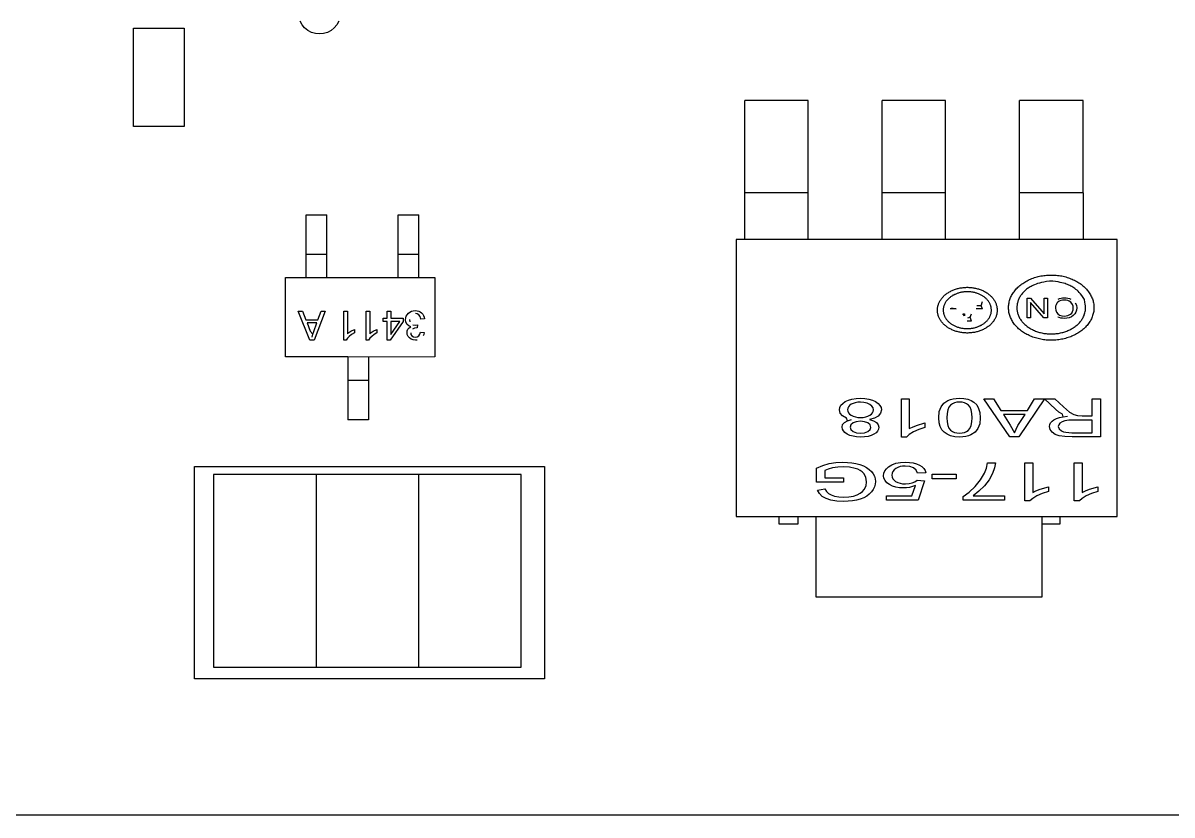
# Model space of a CAD drawing. Header units: inches. Extents: x 0 to 16.6, y 0 to 10.6.
# Drawn here: x 3.912 to 5.158, y 4.659 to 5.517 of the extents above; entities that cross this region are included whole.
import ezdxf

# ---------------------------------------------------------------- set-up
doc = ezdxf.new("R2010")
doc.units = ezdxf.units.IN
doc.header["$LTSCALE"] = 0.5
doc.header["$MEASUREMENT"] = 0
doc.layers.add('Edges', color=7, linetype='Continuous')

# ---------------------------------------------------------------- blocks, each defined once
blk = doc.blocks.new('Arduino Uno pl')
at = {"layer": 'Edges'}
for p, q in [((-5.498, -13.194), (-5.53, -13.135)), ((-4.895, -13.135), (-4.928, -13.194)), ((-8.25, -14.858), (-8.25, -13.249)), ((-8.25, -13.249), (-7.424, -13.249)), ((-7.424, -13.249), (-7.424, -14.858)), ((-5.455, -13.246), (-5.498, -13.194)), ((-5.403, -13.288), (-5.455, -13.246)), ((-5.344, -13.319), (-5.403, -13.288)), ((-5.279, -13.338), (-5.344, -13.319)), ((-5.082, -13.319), (-5.146, -13.338)), ((-5.023, -13.288), (-5.082, -13.319)), ((-4.971, -13.246), (-5.023, -13.288)), ((-4.928, -13.194), (-4.971, -13.246)), ((-5.213, -13.345), (-5.279, -13.338)), ((-5.146, -13.338), (-5.213, -13.345)), ((1.736, -15.938), (1.736, -14.434)), ((2.773, -14.434), (1.736, -14.434)), ((2.773, -15.938), (2.773, -14.434)), ((5.019, -14.434), (3.982, -14.434)), ((3.982, -15.938), (3.982, -14.434)), ((5.019, -15.938), (5.019, -14.434)), ((7.266, -14.434), (6.229, -14.434)), ((6.229, -15.938), (6.229, -14.434)), ((7.266, -15.938), (7.266, -14.434)), ((-7.424, -14.858), (-8.25, -14.858)), ((2.773, -15.938), (1.736, -15.938)), ((1.736, -16.703), (1.736, -15.938)), ((2.773, -16.703), (2.773, -15.938)), ((5.019, -15.938), (3.982, -15.938)), ((3.982, -16.703), (3.982, -15.938)), ((5.019, -16.703), (5.019, -15.938)), ((7.266, -15.938), (6.229, -15.938)), ((6.229, -16.703), (6.229, -15.938)), ((7.266, -15.938), (7.266, -16.703)), ((-5.432, -16.941), (-5.432, -16.299)), ((-5.432, -16.299), (-5.094, -16.299)), ((-5.094, -16.941), (-5.094, -16.299)), ((-3.927, -16.941), (-3.927, -16.299)), ((-3.927, -16.299), (-3.589, -16.299)), ((-3.589, -16.941), (-3.589, -16.299)), ((1.599, -16.703), (1.599, -21.23)), ((1.736, -16.703), (1.599, -16.703)), ((2.773, -16.703), (1.736, -16.703)), ((3.982, -16.703), (2.773, -16.703)), ((5.019, -16.703), (3.982, -16.703)), ((6.229, -16.703), (5.019, -16.703)), ((7.266, -16.703), (6.229, -16.703)), ((7.82, -16.703), (7.266, -16.703)), ((7.82, -21.23), (7.82, -16.703)), ((-5.432, -16.941), (-5.094, -16.941)), ((-5.432, -17.322), (-5.432, -16.941)), ((-5.094, -17.326), (-5.094, -16.941)), ((-3.927, -16.941), (-3.589, -16.941)), ((-3.927, -17.322), (-3.927, -16.941)), ((-3.589, -17.326), (-3.589, -16.941)), ((-5.77, -17.326), (-5.432, -17.322)), ((-5.77, -18.622), (-5.77, -17.326)), ((-5.432, -17.322), (-5.094, -17.326)), ((-5.094, -17.326), (-3.927, -17.322)), ((-3.927, -17.322), (-3.589, -17.326)), ((-3.589, -17.326), (-3.327, -17.326)), ((-3.327, -17.326), (-3.327, -18.622)), ((5.193, -17.836), (5.092, -17.836)), ((5.117, -17.822), (5.193, -17.836)), ((5.622, -17.837), (5.517, -17.837)), ((5.601, -17.786), (5.528, -17.786)), ((5.601, -17.786), (5.622, -17.718)), ((5.622, -17.837), (5.601, -17.786)), ((6.351, -17.985), (6.351, -17.661)), ((6.351, -17.661), (6.408, -17.661)), ((6.627, -17.985), (6.404, -17.731)), ((6.404, -17.731), (6.404, -17.985)), ((6.408, -17.661), (6.631, -17.916)), ((6.631, -17.916), (6.631, -17.661)), ((6.631, -17.661), (6.685, -17.661)), ((6.685, -17.661), (6.685, -17.985)), ((6.817, -17.794), (6.814, -17.823)), ((6.814, -17.823), (6.819, -17.86)), ((6.824, -17.768), (6.817, -17.794)), ((6.837, -17.745), (6.824, -17.768)), ((6.855, -17.727), (6.837, -17.745)), ((6.877, -17.712), (6.855, -17.727)), ((6.856, -17.676), (6.88, -17.667)), ((6.902, -17.701), (6.877, -17.712)), ((6.88, -17.667), (6.906, -17.661)), ((6.929, -17.695), (6.902, -17.701)), ((6.906, -17.661), (6.932, -17.657)), ((6.959, -17.692), (6.929, -17.695)), ((6.932, -17.657), (6.959, -17.656)), ((6.959, -17.656), (6.988, -17.657)), ((6.989, -17.695), (6.959, -17.692)), ((6.988, -17.657), (7.016, -17.661)), ((7.016, -17.701), (6.989, -17.695)), ((7.016, -17.661), (7.042, -17.668)), ((7.041, -17.711), (7.016, -17.701)), ((7.063, -17.726), (7.041, -17.711)), ((7.042, -17.668), (7.066, -17.678)), ((7.094, -17.766), (7.063, -17.726)), ((7.101, -17.791), (7.094, -17.766)), ((7.104, -17.818), (7.101, -17.791)), ((7.101, -17.852), (7.104, -17.818)), ((7.137, -17.738), (7.156, -17.778)), ((7.156, -17.778), (7.162, -17.819)), ((7.162, -17.819), (7.158, -17.857)), ((-5.368, -18.346), (-5.561, -17.873)), ((-5.561, -17.873), (-5.49, -17.873)), ((-5.49, -17.873), (-5.435, -18.016)), ((-5.435, -18.016), (-5.237, -18.016)), ((-5.119, -17.873), (-5.3, -18.346)), ((-5.237, -18.016), (-5.185, -17.873)), ((-5.185, -17.873), (-5.119, -17.873)), ((-4.815, -17.873), (-4.757, -17.873)), ((-4.815, -18.348), (-4.815, -17.873)), ((-4.757, -17.873), (-4.757, -18.243)), ((-4.448, -17.873), (-4.39, -17.873)), ((-4.448, -18.348), (-4.448, -17.873)), ((-4.39, -17.873), (-4.39, -18.243)), ((-4.17, -18.04), (-4.17, -17.986)), ((-4.17, -17.986), (-4.107, -17.986)), ((-4.107, -17.986), (-4.107, -17.873)), ((-4.107, -17.873), (-4.049, -17.873)), ((-4.049, -17.873), (-4.049, -17.986)), ((-4.049, -17.986), (-3.844, -17.986)), ((-3.844, -17.986), (-3.844, -18.04)), ((-3.805, -18.013), (-3.802, -17.983)), ((-3.799, -18.055), (-3.805, -18.013)), ((-3.802, -17.983), (-3.794, -17.956)), ((-3.794, -17.956), (-3.78, -17.931)), ((-3.78, -17.931), (-3.76, -17.908)), ((-3.76, -17.908), (-3.736, -17.889)), ((-3.744, -18.012), (-3.737, -18.048)), ((-3.736, -17.889), (-3.709, -17.876)), ((-3.709, -17.876), (-3.679, -17.868)), ((-3.679, -17.868), (-3.646, -17.865)), ((-3.646, -17.865), (-3.616, -17.867)), ((-3.615, -17.918), (-3.646, -17.913)), ((-3.616, -17.867), (-3.589, -17.874)), ((-3.588, -17.935), (-3.615, -17.918)), ((-3.589, -17.874), (-3.565, -17.886)), ((-3.567, -17.963), (-3.588, -17.935)), ((-3.554, -18.006), (-3.567, -17.963)), ((-3.565, -17.886), (-3.543, -17.902)), ((-3.496, -17.998), (-3.554, -18.006)), ((-3.543, -17.902), (-3.524, -17.922)), ((-3.524, -17.922), (-3.51, -17.945)), ((-3.51, -17.945), (-3.501, -17.97)), ((-3.501, -17.97), (-3.496, -17.998)), ((5.33, -17.952), (5.303, -17.919)), ((5.303, -17.919), (5.329, -17.919)), ((5.329, -17.919), (5.33, -17.952)), ((5.42, -17.972), (5.376, -17.986)), ((5.42, -17.972), (5.441, -17.919)), ((5.441, -18.039), (5.42, -17.972)), ((6.404, -17.985), (6.351, -17.985)), ((6.685, -17.985), (6.627, -17.985)), ((6.819, -17.86), (6.832, -17.892)), ((6.832, -17.892), (6.853, -17.918)), ((6.853, -17.918), (6.883, -17.938)), ((6.877, -17.979), (6.853, -17.97)), ((6.903, -17.986), (6.877, -17.979)), ((6.883, -17.938), (6.919, -17.95)), ((6.93, -17.99), (6.903, -17.986)), ((6.919, -17.95), (6.958, -17.954)), ((6.959, -17.991), (6.93, -17.99)), ((6.958, -17.954), (6.987, -17.952)), ((7.002, -17.988), (6.959, -17.991)), ((6.987, -17.952), (7.014, -17.946)), ((7.04, -17.98), (7.002, -17.988)), ((7.014, -17.946), (7.038, -17.936)), ((7.038, -17.936), (7.061, -17.923)), ((7.075, -17.965), (7.04, -17.98)), ((7.061, -17.923), (7.08, -17.905)), ((7.105, -17.945), (7.075, -17.965)), ((7.08, -17.905), (7.093, -17.881)), ((7.093, -17.881), (7.101, -17.852)), ((7.13, -17.92), (7.105, -17.945)), ((7.148, -17.891), (7.13, -17.92)), ((7.158, -17.857), (7.148, -17.891)), ((-5.255, -18.067), (-5.415, -18.067)), ((-5.415, -18.067), (-5.366, -18.198)), ((-5.366, -18.198), (-5.322, -18.251)), ((-5.322, -18.251), (-5.307, -18.206)), ((-5.307, -18.206), (-5.255, -18.067)), ((-4.733, -18.223), (-4.702, -18.203)), ((-4.702, -18.203), (-4.641, -18.173)), ((-4.641, -18.173), (-4.641, -18.229)), ((-4.366, -18.223), (-4.335, -18.203)), ((-4.335, -18.203), (-4.274, -18.173)), ((-4.274, -18.173), (-4.274, -18.229)), ((-4.107, -18.04), (-4.17, -18.04)), ((-4.107, -18.346), (-4.107, -18.04)), ((-3.844, -18.04), (-4.059, -18.346)), ((-4.049, -18.04), (-4.049, -18.253)), ((-4.049, -18.253), (-3.901, -18.04)), ((-3.901, -18.04), (-4.049, -18.04)), ((-3.782, -18.089), (-3.799, -18.055)), ((-3.754, -18.114), (-3.782, -18.089)), ((-3.782, -18.225), (-3.778, -18.196)), ((-3.778, -18.196), (-3.766, -18.169)), ((-3.766, -18.169), (-3.745, -18.147)), ((-3.717, -18.129), (-3.754, -18.114)), ((-3.745, -18.147), (-3.717, -18.129)), ((-3.661, -18.152), (-3.693, -18.167)), ((-3.688, -18.097), (-3.651, -18.103)), ((-3.617, -18.148), (-3.661, -18.152)), ((-3.651, -18.103), (-3.61, -18.097)), ((-3.61, -18.097), (-3.617, -18.148)), ((5.441, -18.039), (5.372, -18.039)), ((-5.3, -18.346), (-5.368, -18.346)), ((-5.332, -18.296), (-5.322, -18.251)), ((-4.778, -18.348), (-4.815, -18.348)), ((-4.757, -18.317), (-4.778, -18.348)), ((-4.757, -18.243), (-4.733, -18.223)), ((-4.726, -18.285), (-4.757, -18.317)), ((-4.687, -18.254), (-4.726, -18.285)), ((-4.641, -18.229), (-4.687, -18.254)), ((-4.411, -18.348), (-4.448, -18.348)), ((-4.39, -18.317), (-4.411, -18.348)), ((-4.39, -18.243), (-4.366, -18.223)), ((-4.359, -18.285), (-4.39, -18.317)), ((-4.32, -18.254), (-4.359, -18.285)), ((-4.274, -18.229), (-4.32, -18.254)), ((-4.059, -18.346), (-4.107, -18.346)), ((-3.778, -18.256), (-3.782, -18.225)), ((-3.765, -18.286), (-3.778, -18.256)), ((-3.744, -18.312), (-3.765, -18.286)), ((-3.715, -18.331), (-3.744, -18.312)), ((-3.722, -18.226), (-3.717, -18.255)), ((-3.717, -18.255), (-3.701, -18.279)), ((-3.681, -18.344), (-3.715, -18.331)), ((-3.701, -18.279), (-3.676, -18.295)), ((-3.644, -18.348), (-3.681, -18.344)), ((-3.676, -18.295), (-3.645, -18.3)), ((-3.645, -18.3), (-3.614, -18.295)), ((-3.617, -18.346), (-3.644, -18.348)), ((-3.614, -18.295), (-3.589, -18.279)), ((-3.589, -18.279), (-3.57, -18.252)), ((-3.57, -18.252), (-3.56, -18.215)), ((-3.56, -18.215), (-3.502, -18.225)), ((-3.509, -18.253), (-3.519, -18.277)), ((-3.502, -18.225), (-3.509, -18.253)), ((-4.751, -18.622), (-5.77, -18.622)), ((-4.413, -18.624), (-4.751, -18.622)), ((-4.751, -18.622), (-4.751, -19.006)), ((-3.327, -18.622), (-4.413, -18.624)), ((-4.413, -18.624), (-4.413, -19.006)), ((-4.413, -19.006), (-4.751, -19.006)), ((-4.751, -19.006), (-4.751, -19.647)), ((-4.413, -19.006), (-4.413, -19.647)), ((3.38, -19.351), (3.431, -19.328)), ((3.431, -19.328), (3.489, -19.311)), ((3.489, -19.311), (3.555, -19.301)), ((3.555, -19.301), (3.628, -19.297)), ((3.628, -19.297), (3.701, -19.301)), ((3.701, -19.301), (3.767, -19.311)), ((3.767, -19.311), (3.825, -19.328)), ((3.825, -19.328), (3.876, -19.352)), ((4.296, -19.308), (4.424, -19.308)), ((4.296, -19.93), (4.296, -19.308)), ((4.424, -19.308), (4.424, -19.793)), ((4.992, -19.378), (5.057, -19.334)), ((5.057, -19.334), (5.097, -19.318)), ((5.097, -19.318), (5.142, -19.306)), ((5.142, -19.306), (5.191, -19.3)), ((5.191, -19.3), (5.246, -19.297)), ((5.246, -19.297), (5.317, -19.301)), ((5.317, -19.301), (5.38, -19.313)), ((5.38, -19.313), (5.435, -19.333)), ((5.435, -19.333), (5.482, -19.362)), ((6.069, -19.928), (5.643, -19.308)), ((5.643, -19.308), (5.8, -19.308)), ((5.8, -19.308), (5.921, -19.496)), ((6.633, -19.308), (6.217, -19.928)), ((6.356, -19.496), (6.471, -19.308)), ((6.471, -19.308), (6.633, -19.308)), ((6.814, -19.477), (6.633, -19.308)), ((6.633, -19.308), (6.806, -19.308)), ((6.806, -19.308), (6.944, -19.437)), ((7.412, -19.583), (7.412, -19.308)), ((7.412, -19.308), (7.55, -19.308)), ((7.55, -19.308), (7.55, -19.928)), ((3.285, -19.485), (3.291, -19.447)), ((3.298, -19.539), (3.285, -19.485)), ((3.291, -19.447), (3.309, -19.412)), ((3.309, -19.412), (3.338, -19.38)), ((3.338, -19.38), (3.38, -19.351)), ((3.42, -19.458), (3.416, -19.484)), ((3.416, -19.484), (3.42, -19.51)), ((3.431, -19.435), (3.42, -19.458)), ((3.42, -19.51), (3.431, -19.534)), ((3.449, -19.414), (3.431, -19.435)), ((3.475, -19.395), (3.449, -19.414)), ((3.507, -19.38), (3.475, -19.395)), ((3.543, -19.369), (3.507, -19.38)), ((3.583, -19.362), (3.543, -19.369)), ((3.627, -19.36), (3.583, -19.362)), ((3.683, -19.364), (3.627, -19.36)), ((3.736, -19.377), (3.683, -19.364)), ((3.781, -19.397), (3.736, -19.377)), ((3.813, -19.424), (3.781, -19.397)), ((3.833, -19.455), (3.813, -19.424)), ((3.825, -19.536), (3.836, -19.512)), ((3.839, -19.487), (3.833, -19.455)), ((3.836, -19.512), (3.839, -19.487)), ((3.876, -19.352), (3.918, -19.38)), ((3.918, -19.38), (3.947, -19.413)), ((3.947, -19.413), (3.965, -19.448)), ((3.971, -19.487), (3.958, -19.543)), ((3.965, -19.448), (3.971, -19.487)), ((4.907, -19.614), (4.916, -19.515)), ((4.916, -19.515), (4.945, -19.437)), ((4.945, -19.437), (4.992, -19.378)), ((5.053, -19.487), (5.042, -19.544)), ((5.072, -19.442), (5.053, -19.487)), ((5.098, -19.411), (5.072, -19.442)), ((5.13, -19.388), (5.098, -19.411)), ((5.165, -19.373), (5.13, -19.388)), ((5.204, -19.363), (5.165, -19.373)), ((5.246, -19.36), (5.204, -19.363)), ((5.288, -19.363), (5.246, -19.36)), ((5.327, -19.373), (5.288, -19.363)), ((5.362, -19.388), (5.327, -19.373)), ((5.394, -19.41), (5.362, -19.388)), ((5.42, -19.442), (5.394, -19.41)), ((5.439, -19.486), (5.42, -19.442)), ((5.45, -19.544), (5.439, -19.486)), ((5.482, -19.362), (5.527, -19.406)), ((5.527, -19.406), (5.559, -19.463)), ((5.559, -19.463), (5.579, -19.532)), ((5.921, -19.496), (6.356, -19.496)), ((6.869, -19.522), (6.814, -19.477)), ((6.928, -19.559), (6.869, -19.522)), ((6.944, -19.437), (7.043, -19.522)), ((7.043, -19.522), (7.113, -19.564)), ((-4.413, -19.647), (-4.751, -19.647)), ((3.335, -19.584), (3.298, -19.539)), ((3.397, -19.62), (3.335, -19.584)), ((3.337, -19.728), (3.366, -19.693)), ((3.366, -19.693), (3.414, -19.665)), ((3.414, -19.665), (3.397, -19.62)), ((3.414, -19.665), (3.481, -19.644)), ((3.431, -19.534), (3.45, -19.556)), ((3.45, -19.556), (3.477, -19.575)), ((3.506, -19.701), (3.471, -19.732)), ((3.477, -19.575), (3.51, -19.591)), ((3.56, -19.68), (3.506, -19.701)), ((3.51, -19.591), (3.546, -19.602)), ((3.546, -19.602), (3.587, -19.609)), ((3.627, -19.673), (3.56, -19.68)), ((3.587, -19.609), (3.631, -19.611)), ((3.696, -19.68), (3.627, -19.673)), ((3.631, -19.611), (3.674, -19.609)), ((3.674, -19.609), (3.713, -19.602)), ((3.751, -19.701), (3.696, -19.68)), ((3.713, -19.602), (3.749, -19.591)), ((3.749, -19.591), (3.78, -19.575)), ((3.786, -19.733), (3.751, -19.701)), ((3.857, -19.623), (3.773, -19.644)), ((3.773, -19.644), (3.842, -19.665)), ((3.78, -19.575), (3.806, -19.557)), ((3.806, -19.557), (3.825, -19.536)), ((3.842, -19.665), (3.89, -19.693)), ((3.919, -19.588), (3.857, -19.623)), ((3.89, -19.693), (3.919, -19.729)), ((3.958, -19.543), (3.919, -19.588)), ((4.545, -19.74), (4.679, -19.701)), ((4.679, -19.701), (4.679, -19.775)), ((4.913, -19.696), (4.907, -19.614)), ((4.93, -19.76), (4.913, -19.696)), ((5.042, -19.544), (5.038, -19.614)), ((5.038, -19.614), (5.042, -19.684)), ((5.042, -19.684), (5.053, -19.741)), ((5.437, -19.742), (5.45, -19.684)), ((5.454, -19.614), (5.45, -19.544)), ((5.45, -19.684), (5.454, -19.614)), ((5.576, -19.713), (5.547, -19.79)), ((5.585, -19.614), (5.576, -19.713)), ((5.579, -19.532), (5.585, -19.614)), ((6.317, -19.562), (5.964, -19.562)), ((5.964, -19.562), (6.073, -19.734)), ((6.202, -19.744), (6.317, -19.562)), ((6.723, -19.727), (6.736, -19.698)), ((6.736, -19.698), (6.758, -19.671)), ((6.758, -19.671), (6.79, -19.647)), ((6.79, -19.647), (6.83, -19.627)), ((6.83, -19.627), (6.881, -19.61)), ((6.888, -19.703), (6.867, -19.73)), ((6.881, -19.61), (6.941, -19.598)), ((6.922, -19.681), (6.888, -19.703)), ((6.969, -19.666), (6.922, -19.681)), ((6.941, -19.598), (6.928, -19.559)), ((6.941, -19.598), (7.011, -19.59)), ((7.032, -19.657), (6.969, -19.666)), ((7.116, -19.654), (7.032, -19.657)), ((7.113, -19.564), (7.176, -19.58)), ((7.412, -19.654), (7.116, -19.654)), ((7.176, -19.58), (7.252, -19.583)), ((7.252, -19.583), (7.412, -19.583)), ((7.412, -19.859), (7.412, -19.654)), ((3.328, -19.768), (3.337, -19.728)), ((3.333, -19.801), (3.328, -19.768)), ((3.349, -19.831), (3.333, -19.801)), ((3.375, -19.858), (3.349, -19.831)), ((3.411, -19.883), (3.375, -19.858)), ((3.456, -19.904), (3.411, -19.883)), ((3.471, -19.732), (3.459, -19.769)), ((3.459, -19.769), (3.471, -19.807)), ((3.471, -19.807), (3.508, -19.839)), ((3.508, -19.839), (3.562, -19.861)), ((3.562, -19.861), (3.629, -19.868)), ((3.629, -19.868), (3.696, -19.861)), ((3.696, -19.861), (3.75, -19.84)), ((3.75, -19.84), (3.786, -19.809)), ((3.798, -19.773), (3.786, -19.733)), ((3.786, -19.809), (3.798, -19.773)), ((3.847, -19.884), (3.803, -19.904)), ((3.883, -19.86), (3.847, -19.884)), ((3.908, -19.833), (3.883, -19.86)), ((3.924, -19.803), (3.908, -19.833)), ((3.919, -19.729), (3.929, -19.77)), ((3.929, -19.77), (3.924, -19.803)), ((4.424, -19.889), (4.379, -19.93)), ((4.424, -19.793), (4.477, -19.767)), ((4.492, -19.847), (4.424, -19.889)), ((4.477, -19.767), (4.545, -19.74)), ((4.579, -19.808), (4.492, -19.847)), ((4.679, -19.775), (4.579, -19.808)), ((4.958, -19.81), (4.93, -19.76)), ((4.995, -19.852), (4.958, -19.81)), ((5.042, -19.886), (4.995, -19.852)), ((5.099, -19.91), (5.042, -19.886)), ((5.053, -19.741), (5.072, -19.785)), ((5.072, -19.785), (5.098, -19.817)), ((5.098, -19.817), (5.13, -19.839)), ((5.13, -19.839), (5.166, -19.855)), ((5.166, -19.855), (5.205, -19.864)), ((5.205, -19.864), (5.248, -19.867)), ((5.248, -19.867), (5.289, -19.864)), ((5.289, -19.864), (5.327, -19.856)), ((5.327, -19.856), (5.36, -19.842)), ((5.36, -19.842), (5.388, -19.823)), ((5.388, -19.823), (5.417, -19.789)), ((5.434, -19.894), (5.395, -19.91)), ((5.417, -19.789), (5.437, -19.742)), ((5.5, -19.85), (5.434, -19.894)), ((5.547, -19.79), (5.5, -19.85)), ((6.073, -19.734), (6.146, -19.863)), ((6.146, -19.863), (6.17, -19.803)), ((6.17, -19.803), (6.202, -19.744)), ((6.718, -19.759), (6.723, -19.727)), ((6.729, -19.808), (6.718, -19.759)), ((6.761, -19.852), (6.729, -19.808)), ((6.812, -19.888), (6.761, -19.852)), ((6.877, -19.911), (6.812, -19.888)), ((6.867, -19.73), (6.86, -19.759)), ((6.86, -19.759), (6.873, -19.799)), ((6.873, -19.799), (6.914, -19.831)), ((6.914, -19.831), (6.944, -19.843)), ((6.944, -19.843), (6.983, -19.852)), ((6.983, -19.852), (7.083, -19.859)), ((7.083, -19.859), (7.412, -19.859)), ((3.507, -19.918), (3.456, -19.904)), ((3.565, -19.927), (3.507, -19.918)), ((3.63, -19.93), (3.565, -19.927)), ((3.694, -19.927), (3.63, -19.93)), ((3.752, -19.919), (3.694, -19.927)), ((3.803, -19.904), (3.752, -19.919)), ((4.379, -19.93), (4.296, -19.93)), ((5.168, -19.925), (5.099, -19.91)), ((5.246, -19.93), (5.168, -19.925)), ((5.3, -19.928), (5.246, -19.93)), ((5.35, -19.921), (5.3, -19.928)), ((5.395, -19.91), (5.35, -19.921)), ((6.217, -19.928), (6.069, -19.928)), ((6.966, -19.924), (6.877, -19.911)), ((7.088, -19.928), (6.966, -19.924)), ((7.55, -19.928), (7.088, -19.928)), ((-7.255, -23.881), (-7.255, -20.411)), ((-7.255, -20.411), (-1.534, -20.411)), ((-1.534, -20.411), (-1.534, -23.881)), ((2.909, -20.438), (3.012, -20.396)), ((2.909, -20.668), (2.909, -20.438)), ((3.012, -20.396), (3.118, -20.365)), ((3.098, -20.457), (3.043, -20.479)), ((3.173, -20.436), (3.098, -20.457)), ((3.118, -20.365), (3.227, -20.347)), ((3.259, -20.42), (3.173, -20.436)), ((3.227, -20.347), (3.339, -20.341)), ((3.347, -20.415), (3.259, -20.42)), ((3.339, -20.341), (3.414, -20.344)), ((3.447, -20.422), (3.347, -20.415)), ((3.414, -20.344), (3.485, -20.351)), ((3.541, -20.442), (3.447, -20.422)), ((3.485, -20.351), (3.553, -20.363)), ((3.584, -20.458), (3.541, -20.442)), ((3.553, -20.363), (3.618, -20.38)), ((3.622, -20.476), (3.584, -20.458)), ((3.618, -20.38), (3.676, -20.402)), ((3.676, -20.402), (3.728, -20.428)), ((3.728, -20.428), (3.771, -20.459)), ((3.771, -20.459), (3.807, -20.493)), ((4.027, -20.483), (4.052, -20.449)), ((4.052, -20.449), (4.088, -20.416)), ((4.088, -20.416), (4.143, -20.384)), ((4.143, -20.384), (4.207, -20.36)), ((4.205, -20.445), (4.177, -20.468)), ((4.239, -20.427), (4.205, -20.445)), ((4.207, -20.36), (4.28, -20.346)), ((4.276, -20.414), (4.239, -20.427)), ((4.317, -20.406), (4.276, -20.414)), ((4.28, -20.346), (4.361, -20.341)), ((4.361, -20.404), (4.317, -20.406)), ((4.361, -20.341), (4.429, -20.344)), ((4.433, -20.411), (4.361, -20.404)), ((4.429, -20.344), (4.49, -20.353)), ((4.492, -20.433), (4.433, -20.411)), ((4.49, -20.353), (4.545, -20.368)), ((4.537, -20.47), (4.492, -20.433)), ((4.545, -20.368), (4.593, -20.389)), ((4.593, -20.389), (4.633, -20.414)), ((4.633, -20.414), (4.664, -20.444)), ((4.664, -20.444), (4.684, -20.477)), ((5.653, -20.522), (5.685, -20.441)), ((5.685, -20.441), (5.702, -20.352)), ((5.702, -20.352), (5.833, -20.352)), ((5.82, -20.432), (5.785, -20.528)), ((5.833, -20.352), (5.82, -20.432)), ((6.314, -20.352), (6.442, -20.352)), ((6.314, -20.974), (6.314, -20.352)), ((6.442, -20.352), (6.442, -20.837)), ((7.122, -20.352), (7.25, -20.352)), ((7.122, -20.974), (7.122, -20.352)), ((7.25, -20.352), (7.25, -20.837)), ((-5.264, -20.542), (-6.943, -20.542)), ((-6.943, -20.542), (-6.943, -23.69)), ((-3.596, -20.542), (-5.264, -20.542)), ((-5.264, -20.542), (-5.264, -23.69)), ((-1.917, -20.542), (-3.596, -20.542)), ((-3.596, -20.542), (-3.596, -23.69)), ((-1.917, -23.69), (-1.917, -20.542)), ((3.043, -20.479), (3.043, -20.595)), ((3.043, -20.595), (3.349, -20.595)), ((3.349, -20.595), (3.349, -20.668)), ((3.654, -20.499), (3.622, -20.476)), ((3.681, -20.525), (3.654, -20.499)), ((3.717, -20.588), (3.681, -20.525)), ((3.729, -20.664), (3.717, -20.588)), ((3.807, -20.493), (3.835, -20.531)), ((3.835, -20.531), (3.855, -20.572)), ((3.855, -20.572), (3.867, -20.614)), ((3.867, -20.614), (3.871, -20.659)), ((4.006, -20.562), (4.011, -20.521)), ((4.012, -20.604), (4.006, -20.562)), ((4.011, -20.521), (4.027, -20.483)), ((4.029, -20.642), (4.012, -20.604)), ((4.059, -20.676), (4.029, -20.642)), ((4.146, -20.523), (4.142, -20.555)), ((4.142, -20.555), (4.145, -20.586)), ((4.145, -20.586), (4.157, -20.613)), ((4.158, -20.493), (4.146, -20.523)), ((4.157, -20.613), (4.176, -20.637)), ((4.177, -20.468), (4.158, -20.493)), ((4.176, -20.637), (4.203, -20.658)), ((4.519, -20.66), (4.553, -20.635)), ((4.562, -20.521), (4.537, -20.47)), ((4.553, -20.635), (4.673, -20.645)), ((4.696, -20.514), (4.562, -20.521)), ((4.673, -20.645), (4.572, -20.963)), ((4.684, -20.477), (4.696, -20.514)), ((4.801, -20.614), (4.801, -20.538)), ((4.801, -20.538), (5.194, -20.538)), ((5.194, -20.614), (4.801, -20.614)), ((5.194, -20.538), (5.194, -20.614)), ((5.503, -20.737), (5.589, -20.631)), ((5.589, -20.631), (5.653, -20.522)), ((5.729, -20.63), (5.653, -20.728)), ((5.785, -20.528), (5.729, -20.63)), ((3.349, -20.668), (2.909, -20.668)), ((2.924, -20.798), (3.048, -20.778)), ((2.957, -20.855), (2.924, -20.798)), ((3.048, -20.778), (3.075, -20.82)), ((3.075, -20.82), (3.107, -20.852)), ((3.623, -20.85), (3.661, -20.821)), ((3.661, -20.821), (3.689, -20.788)), ((3.689, -20.788), (3.719, -20.729)), ((3.719, -20.729), (3.729, -20.664)), ((3.807, -20.828), (3.772, -20.864)), ((3.835, -20.788), (3.807, -20.828)), ((3.855, -20.746), (3.835, -20.788)), ((3.867, -20.703), (3.855, -20.746)), ((3.871, -20.659), (3.867, -20.703)), ((4.1, -20.706), (4.059, -20.676)), ((4.149, -20.731), (4.1, -20.706)), ((4.204, -20.749), (4.149, -20.731)), ((4.203, -20.658), (4.236, -20.674)), ((4.264, -20.759), (4.204, -20.749)), ((4.236, -20.674), (4.274, -20.686)), ((4.33, -20.763), (4.264, -20.759)), ((4.274, -20.686), (4.316, -20.693)), ((4.316, -20.693), (4.364, -20.695)), ((4.38, -20.76), (4.33, -20.763)), ((4.364, -20.695), (4.422, -20.691)), ((4.43, -20.753), (4.38, -20.76)), ((4.422, -20.691), (4.475, -20.679)), ((4.526, -20.724), (4.43, -20.753)), ((4.47, -20.89), (4.526, -20.724)), ((4.475, -20.679), (4.519, -20.66)), ((5.306, -20.904), (5.405, -20.831)), ((5.405, -20.831), (5.503, -20.737)), ((5.564, -20.817), (5.47, -20.89)), ((5.653, -20.728), (5.564, -20.817)), ((6.442, -20.837), (6.495, -20.81)), ((6.495, -20.81), (6.563, -20.784)), ((6.563, -20.784), (6.698, -20.745)), ((6.698, -20.819), (6.597, -20.852)), ((6.698, -20.745), (6.698, -20.819)), ((7.25, -20.837), (7.303, -20.81)), ((7.303, -20.81), (7.371, -20.784)), ((7.371, -20.784), (7.506, -20.745)), ((7.506, -20.819), (7.405, -20.852)), ((7.506, -20.745), (7.506, -20.819)), ((3.003, -20.9), (2.957, -20.855)), ((3.065, -20.934), (3.003, -20.9)), ((3.146, -20.96), (3.065, -20.934)), ((3.107, -20.852), (3.149, -20.877)), ((3.242, -20.977), (3.146, -20.96)), ((3.149, -20.877), (3.206, -20.896)), ((3.206, -20.896), (3.274, -20.908)), ((3.35, -20.982), (3.242, -20.977)), ((3.274, -20.908), (3.349, -20.912)), ((3.349, -20.912), (3.437, -20.908)), ((3.425, -20.98), (3.35, -20.982)), ((3.496, -20.973), (3.425, -20.98)), ((3.437, -20.908), (3.512, -20.895)), ((3.563, -20.961), (3.496, -20.973)), ((3.512, -20.895), (3.574, -20.875)), ((3.624, -20.944), (3.563, -20.961)), ((3.574, -20.875), (3.623, -20.85)), ((3.681, -20.923), (3.624, -20.944)), ((3.73, -20.896), (3.681, -20.923)), ((3.772, -20.864), (3.73, -20.896)), ((4.055, -20.963), (4.055, -20.89)), ((4.055, -20.89), (4.47, -20.89)), ((4.572, -20.963), (4.055, -20.963)), ((5.306, -20.964), (5.306, -20.904)), ((5.979, -20.964), (5.306, -20.964)), ((5.47, -20.89), (5.979, -20.89)), ((5.979, -20.89), (5.979, -20.964)), ((6.397, -20.974), (6.314, -20.974)), ((6.442, -20.933), (6.397, -20.974)), ((6.51, -20.891), (6.442, -20.933)), ((6.597, -20.852), (6.51, -20.891)), ((7.205, -20.974), (7.122, -20.974)), ((7.25, -20.933), (7.205, -20.974)), ((7.318, -20.891), (7.25, -20.933)), ((7.405, -20.852), (7.318, -20.891)), ((1.599, -21.23), (2.301, -21.23)), ((2.301, -21.354), (2.301, -21.23)), ((2.301, -21.23), (2.607, -21.23)), ((2.607, -21.354), (2.301, -21.354)), ((2.607, -21.23), (2.905, -21.23)), ((2.607, -21.23), (2.607, -21.354)), ((2.905, -21.23), (6.591, -21.23)), ((2.905, -22.548), (2.905, -21.23)), ((6.591, -21.23), (6.885, -21.23)), ((6.591, -21.23), (6.591, -21.354)), ((6.885, -21.354), (6.591, -21.354)), ((6.591, -21.354), (6.591, -22.548)), ((6.885, -21.23), (7.82, -21.23)), ((6.885, -21.23), (6.885, -21.354)), ((6.591, -22.548), (2.905, -22.548)), ((-6.943, -23.69), (-5.264, -23.69)), ((-5.264, -23.69), (-3.596, -23.69)), ((-3.596, -23.69), (-1.917, -23.69)), ((-1.534, -23.881), (-7.255, -23.881)), ((-10.835, -26.106), (9.603, -26.106))]:
    blk.add_line(p, q, dxfattribs=at)
for points in [[(6.957, -18.324), (6.935, -18.329), (6.913, -18.333), (6.891, -18.337), (6.869, -18.341), (6.846, -18.344), (6.823, -18.346), (6.801, -18.347), (6.778, -18.349), (6.755, -18.349), (6.732, -18.349), (6.709, -18.348), (6.687, -18.347), (6.664, -18.345), (6.641, -18.343), (6.619, -18.34), (6.596, -18.337), (6.574, -18.333), (6.552, -18.328), (6.53, -18.323), (6.509, -18.317), (6.487, -18.311), (6.466, -18.304), (6.446, -18.297), (6.425, -18.289), (6.405, -18.281), (6.385, -18.272), (6.366, -18.263), (6.347, -18.253), (6.329, -18.243), (6.31, -18.233), (6.293, -18.222), (6.276, -18.21), (6.259, -18.198), (6.243, -18.186), (6.227, -18.173), (6.212, -18.16), (6.198, -18.146), (6.184, -18.132), (6.171, -18.118), (6.158, -18.104), (6.146, -18.089), (6.135, -18.074), (6.124, -18.058), (6.114, -18.043), (6.105, -18.027), (6.096, -18.011), (6.088, -17.994), (6.081, -17.978), (6.074, -17.961), (6.069, -17.944), (6.063, -17.927), (6.059, -17.91), (6.055, -17.893), (6.052, -17.875), (6.05, -17.858), (6.049, -17.841), (6.048, -17.823), (6.048, -17.806), (6.049, -17.788), (6.051, -17.771), (6.053, -17.754), (6.056, -17.736), (6.06, -17.719), (6.064, -17.702), (6.07, -17.685), (6.076, -17.668), (6.082, -17.652), (6.09, -17.635), (6.098, -17.619), (6.106, -17.603), (6.116, -17.587), (6.126, -17.571), (6.137, -17.556), (6.148, -17.541), (6.161, -17.526), (6.173, -17.511), (6.187, -17.497), (6.201, -17.483), (6.215, -17.47), (6.23, -17.457), (6.246, -17.444), (6.262, -17.432), (6.279, -17.42), (6.296, -17.409), (6.314, -17.398), (6.332, -17.387), (6.35, -17.377), (6.369, -17.367), (6.389, -17.358), (6.409, -17.349), (6.429, -17.341), (6.449, -17.334), (6.47, -17.326), (6.491, -17.32), (6.513, -17.314), (6.534, -17.308), (6.556, -17.303), (6.578, -17.299), (6.6, -17.295), (6.623, -17.291), (6.645, -17.289), (6.668, -17.286), (6.691, -17.285), (6.714, -17.284), (6.736, -17.283), (6.759, -17.283), (6.782, -17.284), (6.805, -17.285), (6.827, -17.287), (6.85, -17.289), (6.873, -17.292), (6.895, -17.295), (6.917, -17.299), (6.939, -17.304), (6.961, -17.309), (6.983, -17.315), (7.004, -17.321), (7.025, -17.328), (7.046, -17.335), (7.066, -17.343), (7.086, -17.351), (7.106, -17.36), (7.125, -17.369), (7.144, -17.379), (7.163, -17.389), (7.181, -17.4), (7.199, -17.411), (7.216, -17.422), (7.232, -17.434), (7.248, -17.446), (7.264, -17.459), (7.279, -17.472), (7.293, -17.486), (7.307, -17.5), (7.321, -17.514), (7.333, -17.529), (7.345, -17.543), (7.356, -17.558), (7.367, -17.574), (7.377, -17.59), (7.387, -17.605), (7.395, -17.622), (7.403, -17.638), (7.411, -17.654), (7.417, -17.671), (7.423, -17.688), (7.428, -17.705), (7.432, -17.722), (7.436, -17.739), (7.439, -17.757), (7.441, -17.774), (7.443, -17.791), (7.443, -17.809), (7.443, -17.826), (7.442, -17.844), (7.441, -17.861), (7.439, -17.879), (7.435, -17.896), (7.432, -17.913), (7.427, -17.93), (7.422, -17.947), (7.416, -17.964), (7.409, -17.981), (7.402, -17.997), (7.394, -18.013), (7.385, -18.029), (7.375, -18.045), (7.365, -18.061), (7.355, -18.076), (7.343, -18.091), (7.331, -18.106), (7.318, -18.121), (7.305, -18.135), (7.291, -18.149), (7.276, -18.162), (7.261, -18.175), (7.246, -18.188), (7.229, -18.2), (7.213, -18.212), (7.196, -18.224), (7.178, -18.235), (7.16, -18.245), (7.141, -18.255), (7.122, -18.265), (7.103, -18.274), (7.083, -18.283), (7.063, -18.291), (7.042, -18.299), (7.021, -18.306), (7, -18.312), (6.979, -18.318)], [(5.703, -17.582), (5.715, -17.59), (5.726, -17.599), (5.737, -17.608), (5.747, -17.617), (5.757, -17.626), (5.767, -17.636), (5.776, -17.646), (5.785, -17.656), (5.794, -17.667), (5.801, -17.677), (5.809, -17.688), (5.816, -17.699), (5.823, -17.71), (5.829, -17.721), (5.834, -17.733), (5.839, -17.744), (5.844, -17.756), (5.848, -17.768), (5.852, -17.78), (5.855, -17.792), (5.857, -17.804), (5.859, -17.816), (5.861, -17.828), (5.862, -17.84), (5.862, -17.852), (5.862, -17.865), (5.862, -17.877), (5.861, -17.889), (5.859, -17.901), (5.857, -17.913), (5.854, -17.925), (5.851, -17.937), (5.847, -17.949), (5.843, -17.961), (5.838, -17.973), (5.833, -17.984), (5.828, -17.996), (5.821, -18.007), (5.815, -18.018), (5.808, -18.029), (5.8, -18.04), (5.792, -18.05), (5.784, -18.061), (5.775, -18.071), (5.765, -18.081), (5.756, -18.09), (5.745, -18.1), (5.735, -18.109), (5.724, -18.118), (5.713, -18.126), (5.701, -18.135), (5.689, -18.143), (5.676, -18.15), (5.664, -18.158), (5.651, -18.165), (5.637, -18.172), (5.624, -18.178), (5.61, -18.184), (5.596, -18.19), (5.581, -18.195), (5.567, -18.2), (5.552, -18.205), (5.537, -18.209), (5.522, -18.213), (5.507, -18.217), (5.491, -18.22), (5.476, -18.222), (5.46, -18.225), (5.444, -18.227), (5.428, -18.228), (5.412, -18.229), (5.397, -18.23), (5.381, -18.231), (5.365, -18.231), (5.349, -18.23), (5.333, -18.229), (5.317, -18.228), (5.301, -18.226), (5.285, -18.224), (5.269, -18.222), (5.254, -18.219), (5.239, -18.216), (5.223, -18.212), (5.208, -18.208), (5.193, -18.204), (5.178, -18.199), (5.164, -18.194), (5.15, -18.189), (5.136, -18.183), (5.122, -18.177), (5.108, -18.17), (5.095, -18.164), (5.082, -18.157), (5.069, -18.149), (5.057, -18.141), (5.045, -18.133), (5.033, -18.125), (5.022, -18.116), (5.011, -18.107), (5.001, -18.098), (4.991, -18.089), (4.981, -18.079), (4.972, -18.069), (4.963, -18.059), (4.954, -18.048), (4.946, -18.038), (4.939, -18.027), (4.932, -18.016), (4.925, -18.005), (4.919, -17.994), (4.914, -17.982), (4.909, -17.971), (4.904, -17.959), (4.9, -17.947), (4.896, -17.935), (4.893, -17.923), (4.891, -17.911), (4.889, -17.899), (4.887, -17.887), (4.886, -17.875), (4.886, -17.863), (4.886, -17.85), (4.886, -17.838), (4.887, -17.826), (4.889, -17.814), (4.891, -17.802), (4.894, -17.79), (4.897, -17.778), (4.901, -17.766), (4.905, -17.754), (4.909, -17.742), (4.915, -17.731), (4.92, -17.719), (4.926, -17.708), (4.933, -17.697), (4.94, -17.686), (4.948, -17.675), (4.956, -17.665), (4.964, -17.654), (4.973, -17.644), (4.983, -17.634), (4.992, -17.625), (5.003, -17.615), (5.013, -17.606), (5.024, -17.597), (5.035, -17.589), (5.047, -17.58), (5.059, -17.572), (5.072, -17.565), (5.084, -17.557), (5.097, -17.55), (5.111, -17.543), (5.124, -17.537), (5.138, -17.531), (5.152, -17.525), (5.166, -17.52), (5.181, -17.515), (5.196, -17.51), (5.211, -17.506), (5.226, -17.502), (5.241, -17.498), (5.257, -17.495), (5.272, -17.493), (5.288, -17.49), (5.304, -17.488), (5.32, -17.487), (5.335, -17.486), (5.351, -17.485), (5.367, -17.484), (5.383, -17.484), (5.399, -17.485), (5.415, -17.486), (5.431, -17.487), (5.447, -17.489), (5.463, -17.491), (5.478, -17.493), (5.494, -17.496), (5.509, -17.499), (5.525, -17.503), (5.54, -17.507), (5.555, -17.511), (5.569, -17.516), (5.584, -17.521), (5.598, -17.526), (5.612, -17.532), (5.626, -17.538), (5.64, -17.544), (5.653, -17.551), (5.666, -17.558), (5.679, -17.566), (5.691, -17.574)], [(5.758, -17.922), (5.761, -17.912), (5.763, -17.902), (5.765, -17.893), (5.766, -17.883), (5.767, -17.873), (5.767, -17.863), (5.767, -17.853), (5.767, -17.844), (5.766, -17.834), (5.765, -17.824), (5.763, -17.814), (5.761, -17.805), (5.759, -17.795), (5.756, -17.785), (5.753, -17.776), (5.749, -17.766), (5.745, -17.757), (5.74, -17.748), (5.736, -17.739), (5.73, -17.73), (5.725, -17.721), (5.719, -17.712), (5.712, -17.704), (5.705, -17.695), (5.698, -17.687), (5.691, -17.679), (5.683, -17.671), (5.675, -17.664), (5.666, -17.656), (5.658, -17.649), (5.648, -17.642), (5.639, -17.635), (5.629, -17.629), (5.62, -17.622), (5.609, -17.616), (5.599, -17.611), (5.588, -17.605), (5.577, -17.6), (5.566, -17.595), (5.555, -17.59), (5.543, -17.586), (5.532, -17.582), (5.52, -17.578), (5.508, -17.575), (5.495, -17.571), (5.483, -17.569), (5.471, -17.566), (5.458, -17.564), (5.446, -17.562), (5.433, -17.56), (5.42, -17.559), (5.407, -17.558), (5.394, -17.557), (5.382, -17.557), (5.369, -17.557), (5.356, -17.557), (5.343, -17.558), (5.33, -17.559), (5.317, -17.56), (5.305, -17.561), (5.292, -17.563), (5.279, -17.566), (5.267, -17.568), (5.255, -17.571), (5.242, -17.574), (5.23, -17.577), (5.218, -17.581), (5.207, -17.585), (5.195, -17.59), (5.184, -17.594), (5.173, -17.599), (5.162, -17.604), (5.151, -17.61), (5.14, -17.615), (5.13, -17.621), (5.12, -17.628), (5.111, -17.634), (5.101, -17.641), (5.092, -17.648), (5.083, -17.655), (5.075, -17.662), (5.066, -17.67), (5.059, -17.678), (5.051, -17.686), (5.044, -17.694), (5.037, -17.702), (5.03, -17.711), (5.024, -17.719), (5.019, -17.728), (5.013, -17.737), (5.008, -17.746), (5.004, -17.755), (5, -17.765), (4.996, -17.774), (4.992, -17.784), (4.99, -17.793), (4.987, -17.803), (4.985, -17.812), (4.983, -17.822), (4.982, -17.832), (4.981, -17.842), (4.98, -17.852), (4.98, -17.862), (4.981, -17.871), (4.982, -17.881), (4.983, -17.891), (4.984, -17.901), (4.987, -17.91), (4.989, -17.92), (4.992, -17.93), (4.995, -17.939), (4.999, -17.949), (5.003, -17.958), (5.008, -17.967), (5.012, -17.976), (5.018, -17.985), (5.023, -17.994), (5.029, -18.003), (5.036, -18.011), (5.043, -18.02), (5.05, -18.028), (5.057, -18.036), (5.065, -18.044), (5.073, -18.051), (5.082, -18.059), (5.09, -18.066), (5.099, -18.073), (5.109, -18.08), (5.118, -18.086), (5.128, -18.092), (5.139, -18.098), (5.149, -18.104), (5.16, -18.11), (5.171, -18.115), (5.182, -18.12), (5.193, -18.125), (5.205, -18.129), (5.216, -18.133), (5.228, -18.137), (5.24, -18.14), (5.252, -18.144), (5.265, -18.146), (5.277, -18.149), (5.29, -18.151), (5.302, -18.153), (5.315, -18.155), (5.328, -18.156), (5.341, -18.157), (5.354, -18.158), (5.366, -18.158), (5.379, -18.158), (5.392, -18.158), (5.405, -18.157), (5.418, -18.156), (5.431, -18.155), (5.443, -18.153), (5.456, -18.152), (5.468, -18.149), (5.481, -18.147), (5.493, -18.144), (5.505, -18.141), (5.518, -18.137), (5.529, -18.134), (5.541, -18.13), (5.553, -18.125), (5.564, -18.121), (5.575, -18.116), (5.586, -18.111), (5.597, -18.105), (5.607, -18.1), (5.618, -18.094), (5.628, -18.087), (5.637, -18.081), (5.647, -18.074), (5.656, -18.067), (5.665, -18.06), (5.673, -18.053), (5.682, -18.045), (5.689, -18.037), (5.697, -18.029), (5.704, -18.021), (5.711, -18.013), (5.717, -18.004), (5.724, -17.996), (5.729, -17.987), (5.735, -17.978), (5.74, -17.969), (5.744, -17.96), (5.748, -17.95), (5.752, -17.941), (5.755, -17.931)]]:
    blk.add_lwpolyline(points, close=True, dxfattribs=at)
for points in [[(6.719, -17.382), (6.668, -17.39), (6.624, -17.398), (6.585, -17.406), (6.551, -17.415), (6.522, -17.423), (6.497, -17.432), (6.474, -17.441), (6.454, -17.45), (6.435, -17.459), (6.417, -17.469), (6.4, -17.478), (6.385, -17.487), (6.37, -17.497), (6.356, -17.506), (6.343, -17.516), (6.33, -17.527), (6.318, -17.537), (6.306, -17.548), (6.295, -17.559), (6.284, -17.571), (6.274, -17.582), (6.264, -17.594), (6.255, -17.606), (6.246, -17.619), (6.238, -17.631), (6.231, -17.644), (6.223, -17.657), (6.217, -17.67), (6.211, -17.683), (6.206, -17.697), (6.201, -17.71), (6.197, -17.724), (6.193, -17.738), (6.19, -17.752), (6.187, -17.766), (6.186, -17.78), (6.184, -17.794), (6.184, -17.808), (6.184, -17.822), (6.184, -17.836), (6.185, -17.85), (6.187, -17.864), (6.189, -17.878), (6.192, -17.892), (6.196, -17.906), (6.2, -17.919), (6.205, -17.933), (6.21, -17.946), (6.216, -17.96), (6.222, -17.973), (6.229, -17.986), (6.237, -17.999), (6.245, -18.011), (6.253, -18.024), (6.263, -18.036), (6.272, -18.048), (6.282, -18.06), (6.293, -18.071), (6.304, -18.082), (6.316, -18.093), (6.328, -18.104), (6.341, -18.114), (6.354, -18.124), (6.367, -18.134), (6.381, -18.143), (6.395, -18.152), (6.409, -18.16), (6.424, -18.169), (6.44, -18.176), (6.455, -18.184), (6.471, -18.191), (6.487, -18.198), (6.504, -18.204), (6.521, -18.21), (6.538, -18.215), (6.555, -18.22), (6.572, -18.225), (6.59, -18.229), (6.608, -18.232), (6.625, -18.236), (6.643, -18.238), (6.662, -18.241), (6.68, -18.243), (6.698, -18.244), (6.717, -18.245), (6.735, -18.246), (6.753, -18.246), (6.772, -18.245), (6.79, -18.244), (6.808, -18.243), (6.827, -18.241), (6.845, -18.239), (6.863, -18.236), (6.881, -18.233), (6.899, -18.229), (6.916, -18.225), (6.934, -18.221), (6.951, -18.216), (6.968, -18.211), (6.985, -18.205), (7.001, -18.199), (7.017, -18.192), (7.033, -18.185), (7.049, -18.178), (7.064, -18.17), (7.079, -18.162), (7.094, -18.153), (7.108, -18.144), (7.122, -18.135), (7.136, -18.126), (7.149, -18.116), (7.161, -18.105), (7.173, -18.095), (7.185, -18.084), (7.196, -18.073), (7.207, -18.062), (7.217, -18.05), (7.227, -18.038), (7.236, -18.026), (7.245, -18.013), (7.253, -18.001), (7.261, -17.988), (7.268, -17.975), (7.275, -17.961), (7.281, -17.946), (7.286, -17.931), (7.291, -17.915), (7.296, -17.899), (7.3, -17.881), (7.303, -17.861), (7.305, -17.84), (7.306, -17.816), (7.305, -17.789), (7.302, -17.758), (7.296, -17.724), (7.288, -17.684)], [(7.288, -17.684), (7.265, -17.649), (7.243, -17.618), (7.223, -17.591), (7.203, -17.569), (7.184, -17.549), (7.167, -17.533), (7.149, -17.519), (7.132, -17.506), (7.116, -17.494), (7.1, -17.483), (7.083, -17.473), (7.067, -17.464), (7.049, -17.455), (7.031, -17.447), (7.012, -17.439), (6.992, -17.431), (6.971, -17.424), (6.947, -17.416), (6.921, -17.409), (6.891, -17.403), (6.856, -17.396), (6.817, -17.391), (6.771, -17.386), (6.719, -17.382)]]:
    blk.add_lwpolyline(points, dxfattribs=at)

msp = doc.modelspace()

# ---------------------------------------------------------------- block references
at = {"xscale": 0.0663341395878071, "yscale": 0.0663341395878071, "zscale": 0.0663341395878071, "rotation": 360}
msp.add_blockref('Arduino Uno pl', (4.5796, 6.3903), dxfattribs=at)

doc.saveas('drawing.dxf')
